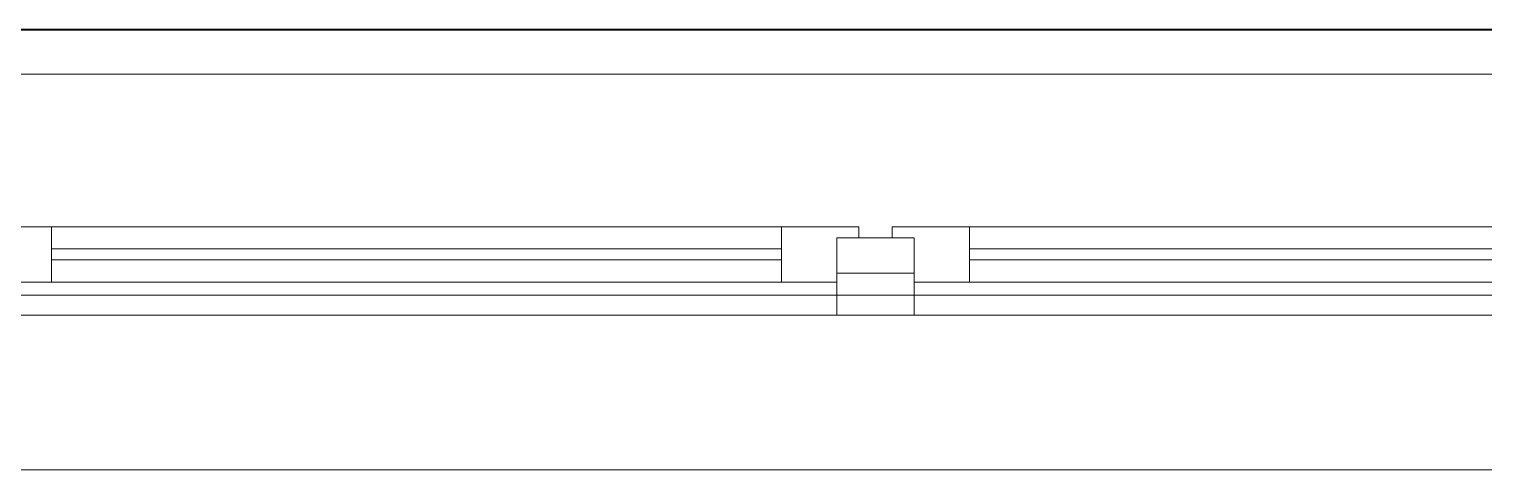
# Model space of a CAD drawing. Header units: millimetres. Extents: x -213547 to 415037, y -3642 to 106956.
# Drawn here: x 30375 to 31690, y 78928 to 79327 of the extents above; entities that cross this region are included whole.
import ezdxf

# ---------------------------------------------------------------- set-up
doc = ezdxf.new("R2010")
doc.units = ezdxf.units.MM
for name, color, linetype, lineweight in [('A-GLAZ', 7, 'Continuous', 9), ('A-GLAZ-1', 7, 'Continuous', 5), ('A-WALL', 7, 'Continuous', 5), ('I-WALL', 7, 'Continuous', 5)]:
    doc.layers.add(name, color=color, linetype=linetype, lineweight=lineweight)

# ---------------------------------------------------------------- blocks, each defined once
blk = doc.blocks.new('120_Окно_СКБ_2Ст - 120_Окно_СКБ_2Ст 2800х2500_створка_-22445922-Объем проектирования 1 этажа')
at = {"layer": 'A-GLAZ'}
for p, q in [((500, -127), (500, -57)), ((500, -57), (570, -57)), ((570, -57), (570, -127)), ((500, -87), (-1330, -87)), ((450, -137), (450, -87)), ((500, -127), (500, -87)), ((1330, -87), (570, -87)), ((570, -87), (570, -127)), ((620, -137), (620, -87)), ((1280, -137), (1280, -87)), ((570, -127), (500, -127)), ((520, -127), (500, -127)), ((520, -137), (520, -127)), ((570, -127), (550, -127)), ((550, -127), (550, -137)), ((-1350, -137), (520, -137)), ((520, -137), (-1350, -137)), ((550, -137), (1350, -137)), ((1350, -137), (550, -137))]:
    blk.add_line(p, q, dxfattribs=at)
at = {"layer": 'A-GLAZ-1'}
for p, q in [((1400, -57), (-1400, -57)), ((-1280, -107), (450, -107)), ((450, -117), (-1280, -117)), ((620, -107), (1280, -107)), ((1280, -117), (620, -117)), ((520, -127), (550, -127))]:
    blk.add_line(p, q, dxfattribs=at)
blk = doc.blocks.new('1floor')
at = {"layer": 'A-WALL'}
for p, q in [((29809.7, -100), (33010, -100)), ((33010, -258), (30210, -258))]:
    blk.add_line(p, q, dxfattribs=at)
at = {"layer": 'I-WALL'}
for p, q in [((30210, 140), (33010, 140)), ((30220, 141), (33000, 141)), ((32989, 100), (30231, 100)), ((31110, -80), (31040, -80))]:
    blk.add_line(p, q, dxfattribs=at)
at = {"layer": 'A-GLAZ', "color": 3, "rotation": 180}
blk.add_blockref('120_Окно_СКБ_2Ст - 120_Окно_СКБ_2Ст 2800х2500_створка_-22445922-Объем проектирования 1 этажа', (31610, -175), dxfattribs=at)

msp = doc.modelspace()

# ---------------------------------------------------------------- block references
msp.add_blockref('1floor', (64.7, 79186.1))

doc.saveas('drawing.dxf')
